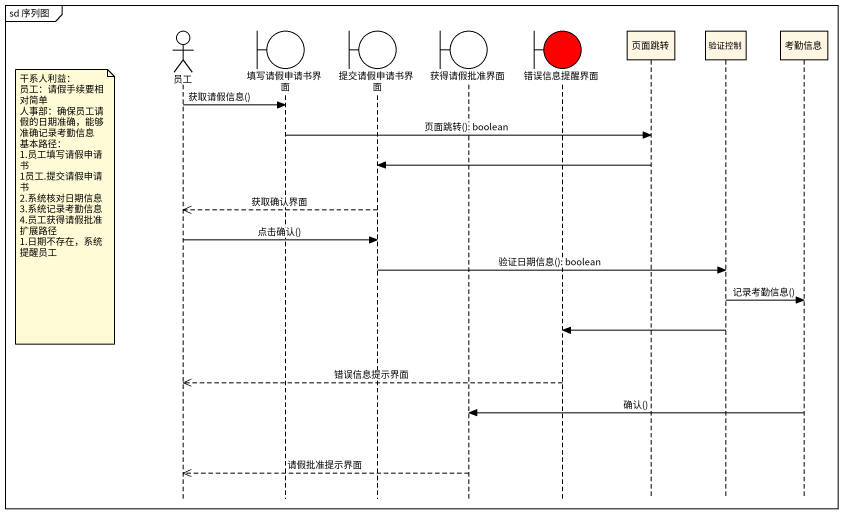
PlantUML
@startuml
mainframe sd 序列图
hide footbox
actor 员工
boundary 填写请假申请书界面
boundary 提交请假申请书界面
boundary 获得请假批准界面
boundary 错误信息提醒界面 #FF0000
participant 页面跳转
participant 验证控制
participant 考勤信息

员工 -> 填写请假申请书界面 : 获取请假信息()
填写请假申请书界面 -> 页面跳转 : 页面跳转(): boolean
页面跳转 -> 提交请假申请书界面
note left of 员工
  干系人利益：
  员工：请假手续要相对简单
  人事部：确保员工请假的日期准确，能够准确记录考勤信息
  基本路径：
  1.员工填写请假申请书
  1员工.提交请假申请书
  2.系统核对日期信息
  3.系统记录考勤信息
  4.员工获得请假批准
  扩展路径
  1.日期不存在，系统提醒员工
end note
提交请假申请书界面 -->> 员工 : 获取确认界面
员工 -> 提交请假申请书界面 : 点击确认()
提交请假申请书界面 -> 验证控制 : 验证日期信息(): boolean
验证控制 -> 考勤信息 : 记录考勤信息()
验证控制 -> 错误信息提醒界面
错误信息提醒界面 -->> 员工 : 错误信息提示界面
考勤信息 -> 获得请假批准界面 : 确认()
获得请假批准界面 -->> 员工 : 请假批准提示界面
@enduml
